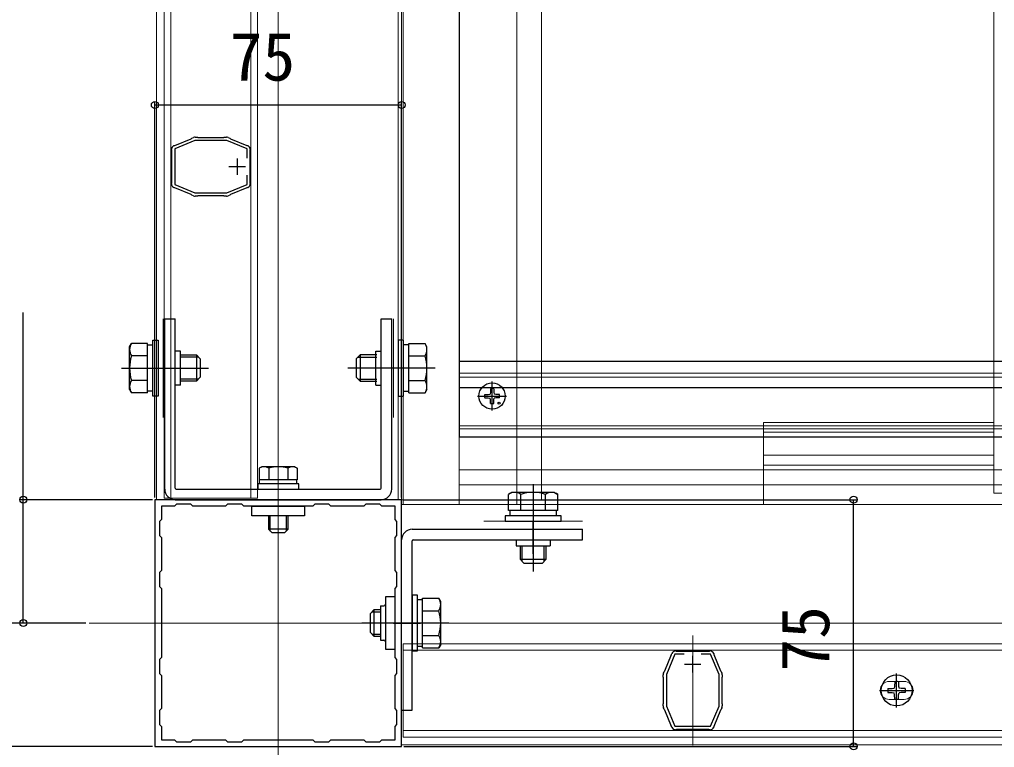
# Model space of a CAD drawing. Units: millimetres, scale not verified. Extents: x -875 to 875, y -1305 to 1297.
# Drawn here: x -726.7 to -430.2, y -1084.6 to -863.2 of the extents above; entities that cross this region are included whole.
import ezdxf
from ezdxf.enums import TextEntityAlignment as Align

# ---------------------------------------------------------------- set-up
doc = ezdxf.new("R2010")
doc.units = ezdxf.units.MM
doc.header["$LTSCALE"] = 8
for name, color, linetype in [('0-2_YKK_11', 7, 'Continuous'), ('0-5_YKK_13', 4, 'Continuous'), ('0-6_YKK_D', 6, 'Continuous')]:
    doc.layers.add(name, color=color, linetype=linetype)
doc.layers.add('0-4_YKK_12', color=2, linetype='Continuous', lineweight=18)
doc.styles.add('ＭＳ ゴシック', font='')
doc.styles.get('ＭＳ ゴシック').set_extended_font_data('MS Gothic')

msp = doc.modelspace()

# ---------------------------------------------------------------- linework, layer by layer
at = {"layer": '0-2_YKK_11'}
for p, q in [((-660.494, -905.45), (-660.494, -910.45)), ((-662.994, -907.95), (-657.994, -907.95)), ((-522, -1061.7), (-522, -1056.7)), ((-524.5, -1059.2), (-519.5, -1059.2))]:
    msp.add_line(p, q, dxfattribs=at)
for points in [[(-679.712, -901.563), (-679.557, -901.547), (-679.42, -901.541), (-674.476, -899.462), (-674.373, -899.365), (-674.271, -899.267), (-673.794, -899.067)], [(-657.495, -905.36), (-657.495, -902.548), (-663.677, -899.95), (-673.313, -899.95), (-679.395, -902.506), (-679.395, -913.394), (-673.314, -915.95), (-663.677, -915.95), (-657.495, -913.352), (-657.495, -910.54)], [(-673.213, -898.95), (-672.695, -898.95), (-672.562, -899), (-672.43, -899.05), (-664.559, -899.05), (-664.427, -899), (-664.295, -898.95), (-663.777, -898.95)], [(-663.196, -899.067), (-662.719, -899.267), (-662.616, -899.365), (-662.514, -899.462), (-657.57, -901.541), (-657.433, -901.547), (-657.278, -901.562)], [(-680.395, -912.893), (-680.395, -903.007), (-680.442, -902.879), (-680.487, -902.73)], [(-656.502, -902.73), (-656.548, -902.879), (-656.595, -903.007), (-656.595, -912.893), (-656.548, -913.021), (-656.502, -913.17)], [(-680.487, -913.17), (-680.442, -913.022), (-680.395, -912.893)], [(-673.794, -916.833), (-674.271, -916.633), (-674.373, -916.535), (-674.476, -916.438), (-679.42, -914.359), (-679.557, -914.353), (-679.712, -914.338)], [(-657.278, -914.338), (-657.433, -914.353), (-657.57, -914.359), (-662.514, -916.438), (-662.616, -916.535), (-662.719, -916.633), (-663.196, -916.833)], [(-663.777, -916.95), (-664.295, -916.95), (-664.427, -916.9), (-664.559, -916.85), (-672.43, -916.85), (-672.562, -916.9), (-672.695, -916.95), (-673.213, -916.95)], [(-637.5, -1011.2), (-658.5, -1011.2), (-659.1, -1010.6), (-663.4, -1010.6), (-664, -1011.2), (-674, -1011.2), (-674.6, -1010.6), (-678.9, -1010.6), (-679.5, -1011.2), (-683.5, -1011.2), (-683.5, -1015.2), (-684.1, -1015.8), (-684.1, -1020.1), (-683.5, -1020.7), (-683.5, -1030.7), (-684.1, -1031.3), (-684.1, -1035.6), (-683.5, -1036.2), (-683.5, -1057.2), (-684.1, -1057.8), (-684.1, -1062.1), (-683.5, -1062.7), (-683.5, -1072.7), (-684.1, -1073.3), (-684.1, -1077.6), (-683.5, -1078.2), (-683.5, -1082.2), (-679.5, -1082.2), (-678.9, -1082.8), (-674.6, -1082.8), (-674, -1082.2), (-664, -1082.2), (-663.4, -1082.8), (-659.1, -1082.8), (-658.5, -1082.2), (-637.5, -1082.2), (-636.9, -1082.8), (-632.6, -1082.8), (-632, -1082.2), (-622, -1082.2)], [(-622, -1082.2), (-621.4, -1082.8), (-617.1, -1082.8), (-616.5, -1082.2), (-612.5, -1082.2), (-612.5, -1078.2), (-611.9, -1077.6), (-611.9, -1073.3), (-612.5, -1072.7), (-612.5, -1062.7), (-611.9, -1062.1), (-611.9, -1057.8), (-612.5, -1057.2), (-612.5, -1036.2), (-611.9, -1035.6), (-611.9, -1031.3), (-612.5, -1030.7), (-612.5, -1020.7), (-611.9, -1020.1), (-611.9, -1015.8), (-612.5, -1015.2), (-612.5, -1011.2), (-616.5, -1011.2), (-617.1, -1010.6), (-621.4, -1010.6), (-622, -1011.2), (-632, -1011.2), (-632.6, -1010.6), (-636.9, -1010.6), (-637.5, -1011.2)], [(-527.22, -1055.207), (-527.071, -1055.253), (-526.943, -1055.3), (-517.057, -1055.3), (-516.929, -1055.253), (-516.78, -1055.207)], [(-530.883, -1061.901), (-530.683, -1061.424), (-530.585, -1061.321), (-530.488, -1061.219), (-528.409, -1056.275), (-528.403, -1056.138), (-528.388, -1055.983)], [(-524.59, -1056.2), (-527.402, -1056.2), (-530, -1062.382), (-530, -1072.018), (-527.444, -1078.1), (-516.556, -1078.1), (-514, -1072.019), (-514, -1062.382), (-516.598, -1056.2), (-519.41, -1056.2)], [(-515.612, -1055.983), (-515.597, -1056.138), (-515.591, -1056.275), (-513.512, -1061.219), (-513.415, -1061.321), (-513.317, -1061.424), (-513.117, -1061.901)], [(-531, -1071.918), (-531, -1071.4), (-530.95, -1071.268), (-530.9, -1071.135), (-530.9, -1063.265), (-530.95, -1063.132), (-531, -1063), (-531, -1062.482)], [(-513, -1062.482), (-513, -1063), (-513.05, -1063.132), (-513.1, -1063.265), (-513.1, -1071.135), (-513.05, -1071.268), (-513, -1071.4), (-513, -1071.918)], [(-528.387, -1078.417), (-528.403, -1078.262), (-528.409, -1078.125), (-530.488, -1073.181), (-530.585, -1073.079), (-530.683, -1072.976), (-530.883, -1072.499)], [(-513.117, -1072.499), (-513.317, -1072.976), (-513.415, -1073.079), (-513.512, -1073.181), (-515.591, -1078.125), (-515.597, -1078.262), (-515.612, -1078.417)], [(-517.057, -1079.1), (-526.943, -1079.1), (-527.071, -1079.147), (-527.22, -1079.192)], [(-516.78, -1079.192), (-516.928, -1079.147), (-517.057, -1079.1)]]:
    msp.add_lwpolyline(points, dxfattribs=at)
msp.add_lwpolyline([(-610.5, -1009.2), (-685.5, -1009.2), (-685.5, -1084.2), (-610.5, -1084.2)], close=True, dxfattribs=at)
for centre, start, end in [((-673.213, -900.45), 89.99998, 112.78771), ((-663.777, -900.45), 67.21234, 90.00008), ((-678.995, -902.88), 118.55565, 174.26079), ((-657.995, -902.88), 5.73914, 61.44347), ((-678.995, -913.02), 185.73925, 241.44438), ((-657.995, -913.02), 298.55592, 354.26083), ((-673.213, -915.45), 247.21255, 270.00006), ((-663.777, -915.45), 270, 292.78773), ((-527.07, -1056.7), 95.73914, 151.44347), ((-516.93, -1056.7), 28.55592, 84.26083), ((-529.5, -1062.482), 157.21234, 180.00008), ((-514.5, -1062.482), 360, 22.78773), ((-529.5, -1071.918), 179.99998, 202.78771), ((-514.5, -1071.918), 337.21255, 0.00006), ((-527.07, -1077.7), 208.55565, 264.26079), ((-516.93, -1077.7), 275.73925, 331.44438)]:
    msp.add_arc(centre, 1.5, start, end, dxfattribs=at)
at = {"layer": '0-4_YKK_12'}
for p, q in [((-648, -309.7), (-648, -1104.2)), ((-685, -446.7), (-685, -1009.2)), ((-611.5, -446.7), (-611.5, -1009.2)), ((-610.5, -446.7), (-610.5, -1009.2)), ((-610, -447.2), (-610, -1010.7)), ((-575.5, -447.2), (-575.5, -1010.7)), ((-568, -446.7), (-568, -1009.2)), ((-430.5, -1007.2), (-430.5, -455.2)), ((-683, -954.2), (-683, -984.2)), ((-613, -954.2), (-613, -984.2)), ((-28, -970.7), (-593, -970.7)), ((-593, -1010.7), (-593, -970.7)), ((-28, -972), (-593, -972)), ((-28, -986.7), (-593, -986.7)), ((-500.5, -1010.7), (-500.5, -985.7)), ((-430.5, -985.7), (-500.5, -985.7)), ((-28, -987.7), (-593, -987.7)), ((-430.5, -988.7), (-500.5, -988.7)), ((-430.5, -995.7), (-500.5, -995.7)), ((-430.5, -998.7), (-500.5, -998.7)), ((-430.5, -1007.2), (-365.5, -1007.2)), ((-28, -1010.7), (-610.5, -1010.7)), ((-610.5, -1083.7), (-610.5, -1010.7)), ((-555.5, -1015.7), (-585.5, -1015.7)), ((-555.5, -1018.2), (-585.5, -1018.2)), ((-705.5, -1046.7), (409.5, -1046.7)), ((-522, -1050.5), (-522, -1083.9)), ((-462.25, -1064.445), (-457.75, -1064.445)), ((-462.25, -1069.945), (-457.75, -1069.945)), ((-28, -1083.7), (-610.5, -1083.7))]:
    msp.add_line(p, q, dxfattribs=at)
at = {"layer": '0-4_YKK_12', "color": 3}
for p, q in [((-682.695, -447.2), (-682.695, -1008.7)), ((-680.695, -447.2), (-680.695, -1008.7)), ((-656.295, -447.2), (-656.295, -1008.7)), ((-654.295, -447.2), (-654.295, -1008.7)), ((-654.295, -1008.7), (-682.695, -1008.7)), ((-610, -1053), (-610, -1081.4)), ((-610, -1053), (-165.997, -1053)), ((-610, -1055), (-165.787, -1055)), ((-610, -1079.4), (-163.5, -1079.4)), ((-610, -1081.4), (-163.5, -1081.4))]:
    msp.add_line(p, q, dxfattribs=at)
at = {"layer": '0-4_YKK_12'}
for points in [[(-28, -1000.162), (-575.5, -1000.162), (-593, -1000.162)], [(-28, -1004.7), (-575.5, -1004.7), (-593, -1004.7)], [(-685, -1009.2), (-610.5, -1009.2), (-568, -1009.2)]]:
    msp.add_lwpolyline(points, dxfattribs=at)
for centre, start, end in [((-462.25, -1067.195), 90, 270), ((-457.75, -1067.195), 270, 90)]:
    msp.add_arc(centre, 2.75, start, end, dxfattribs=at)
at = {"layer": '0-5_YKK_13'}
for p, q in [((-593, -446.699), (-593, -990.2)), ((-682.5, -954.2), (-679.3, -954.2)), ((-682.5, -1006), (-682.5, -954.2)), ((-679.3, -1005.7), (-679.3, -954.2)), ((-616.7, -954.2), (-613.5, -954.2)), ((-616.7, -1005.7), (-616.7, -954.2)), ((-613.5, -1006), (-613.5, -954.2)), ((-693.2, -962.7), (-692.619, -961.694)), ((-693.2, -975.7), (-693.2, -962.7)), ((-687.7, -961.694), (-692.619, -961.694)), ((-687.7, -976.706), (-687.7, -961.694)), ((-687.7, -962.15), (-686.1, -962.15)), ((-608.3, -962.15), (-609.9, -962.15)), ((-608.3, -961.694), (-603.381, -961.694)), ((-608.3, -976.706), (-608.3, -961.694)), ((-602.8, -962.7), (-603.381, -961.694)), ((-602.8, -975.7), (-602.8, -962.7)), ((-687.7, -965.447), (-692.619, -965.447)), ((-687.7, -973.2), (-687.7, -965.2)), ((-677.7, -964), (-679.3, -964)), ((-677.7, -974.4), (-677.7, -964)), ((-677.7, -965.2), (-672.9, -965.2)), ((-672.252, -965.848), (-677.7, -965.848)), ((-672.9, -965.2), (-672.9, -973.2)), ((-671.7, -966.4), (-672.9, -965.2)), ((-624.3, -966.4), (-623.1, -965.2)), ((-623.748, -965.848), (-618.05, -965.848)), ((-618.05, -965.2), (-623.1, -965.2)), ((-623.1, -965.2), (-623.1, -973.2)), ((-618.3, -974.4), (-618.3, -964)), ((-618.3, -964), (-616.7, -964)), ((-608.3, -973.2), (-608.3, -965.2)), ((-608.3, -965.447), (-603.381, -965.447)), ((-695.7, -969.2), (-669.2, -969.2)), ((-671.7, -966.4), (-671.7, -972)), ((-600.3, -969.2), (-626.8, -969.2)), ((-624.3, -966.4), (-624.3, -972)), ((-671.7, -972), (-672.9, -973.2)), ((-624.3, -972), (-623.1, -973.2)), ((-687.7, -972.953), (-692.619, -972.953)), ((-677.7, -974.4), (-679.3, -974.4)), ((-672.252, -972.552), (-677.7, -972.552)), ((-672.9, -973.2), (-677.7, -973.2)), ((-623.748, -972.552), (-618.05, -972.552)), ((-623.1, -973.2), (-618.05, -973.2)), ((-618.3, -974.4), (-616.7, -974.4)), ((-608.3, -972.953), (-603.381, -972.953)), ((-583, -982.1), (-583, -973.3)), ((-693.2, -975.7), (-692.619, -976.706)), ((-687.7, -976.706), (-692.619, -976.706)), ((-686.1, -976.25), (-687.7, -976.25)), ((-609.9, -976.25), (-608.3, -976.25)), ((-608.3, -976.706), (-603.381, -976.706)), ((-602.8, -975.7), (-603.381, -976.706)), ((-587.4, -977.7), (-578.6, -977.7)), ((-585.245, -977.2), (-584.137, -977.181)), ((-584.137, -977.181), (-583.62, -977.08)), ((-583.519, -976.563), (-583.62, -977.08)), ((-583.5, -975.455), (-583.519, -976.563)), ((-582.5, -975.455), (-582.481, -976.563)), ((-582.481, -976.563), (-582.38, -977.08)), ((-581.863, -977.181), (-582.38, -977.08)), ((-580.755, -977.2), (-581.863, -977.181)), ((-585.245, -978.2), (-584.137, -978.219)), ((-584.137, -978.219), (-583.62, -978.32)), ((-583.519, -978.837), (-583.62, -978.32)), ((-583.5, -979.945), (-583.519, -978.837)), ((-582.5, -979.945), (-582.481, -978.837)), ((-582.481, -978.837), (-582.38, -978.32)), ((-581.863, -978.219), (-582.38, -978.32)), ((-580.755, -978.2), (-581.863, -978.219)), ((-653, -999.2), (-653.774, -999.647)), ((-653.774, -999.647), (-653.774, -1003.2)), ((-643, -999.2), (-653, -999.2)), ((-650.887, -999.647), (-650.887, -1003.2)), ((-645.113, -999.647), (-645.113, -1003.2)), ((-643, -999.2), (-642.227, -999.647)), ((-642.227, -999.647), (-642.227, -1003.2)), ((-642.227, -1003.2), (-653.774, -1003.2)), ((-653.7, -1004.4), (-653.7, -1003.2)), ((-642.3, -1004.4), (-642.3, -1003.2)), ((-570.5, -1004.5), (-570.5, -1031)), ((-679, -1006), (-617, -1006)), ((-577, -1007), (-578.006, -1007.581)), ((-578.006, -1012.5), (-578.006, -1007.581)), ((-564, -1007), (-577, -1007)), ((-574.253, -1012.5), (-574.253, -1007.581)), ((-566.747, -1012.5), (-566.747, -1007.581)), ((-564, -1007), (-562.994, -1007.581)), ((-562.994, -1012.5), (-562.994, -1007.581)), ((-679.3, -1009.2), (-616.7, -1009.2)), ((-562.994, -1012.5), (-578.006, -1012.5)), ((-577.55, -1012.5), (-577.55, -1014.1)), ((-566.5, -1012.5), (-574.5, -1012.5)), ((-563.45, -1014.1), (-563.45, -1012.5)), ((-651, -1014.1), (-651, -1018.2)), ((-650.46, -1018.74), (-650.46, -1014.1)), ((-645.54, -1018.74), (-645.54, -1014.1)), ((-645, -1018.2), (-645, -1014.1)), ((-570.5, -1025.7), (-570.5, -1015.7)), ((-645, -1018.2), (-651, -1018.2)), ((-651, -1018.2), (-650, -1019.2)), ((-650, -1019.2), (-646, -1019.2)), ((-645, -1018.2), (-646, -1019.2)), ((-607.3, -1018.2), (-555.5, -1018.2)), ((-555.5, -1021.4), (-555.5, -1018.2)), ((-610.5, -1073.2), (-610.5, -1021.4)), ((-607.3, -1073.2), (-607.3, -1021.7)), ((-607, -1021.4), (-555.5, -1021.4)), ((-565.3, -1021.4), (-565.3, -1023.2)), ((-574.5, -1023.2), (-574.5, -1027.3)), ((-573.852, -1027.948), (-573.852, -1023.2)), ((-567.148, -1027.948), (-567.148, -1023.2)), ((-566.5, -1027.3), (-566.5, -1023.2)), ((-574.5, -1027.3), (-566.5, -1027.3)), ((-573.3, -1028.5), (-574.5, -1027.3)), ((-573.3, -1028.5), (-567.7, -1028.5)), ((-567.7, -1028.5), (-566.5, -1027.3)), ((-604.1, -1039.65), (-605.7, -1039.65)), ((-604.1, -1039.194), (-599.181, -1039.194)), ((-604.1, -1054.206), (-604.1, -1039.194)), ((-598.6, -1040.2), (-599.181, -1039.194)), ((-598.6, -1053.2), (-598.6, -1040.2)), ((-620.1, -1043.9), (-618.9, -1042.7)), ((-619.548, -1043.348), (-616.9, -1043.348)), ((-616.9, -1042.7), (-618.9, -1042.7)), ((-618.9, -1042.7), (-618.9, -1050.7)), ((-616.9, -1041.5), (-616.9, -1051.9)), ((-616.9, -1041.5), (-615.9, -1041.5)), ((-604.1, -1050.7), (-604.1, -1042.7)), ((-604.1, -1042.947), (-599.181, -1042.947)), ((-620.1, -1043.9), (-620.1, -1049.5)), ((-596.1, -1046.7), (-622.6, -1046.7)), ((-613, -1046.7), (-604.8, -1046.7)), ((-620.1, -1049.5), (-618.9, -1050.7)), ((-619.548, -1050.052), (-616.9, -1050.052)), ((-618.9, -1050.7), (-616.9, -1050.7)), ((-616.9, -1051.9), (-615.9, -1051.9)), ((-604.1, -1050.453), (-599.181, -1050.453)), ((-605.7, -1053.75), (-604.1, -1053.75)), ((-604.1, -1054.206), (-599.181, -1054.206)), ((-598.6, -1053.2), (-599.181, -1054.206)), ((-460, -1072.374), (-460, -1062.016)), ((-462.642, -1066.606), (-461.338, -1066.584)), ((-461.338, -1066.584), (-460.73, -1066.465)), ((-460.611, -1065.856), (-460.73, -1066.465)), ((-460.589, -1064.552), (-460.611, -1065.856)), ((-459.411, -1064.552), (-459.389, -1065.856)), ((-459.389, -1065.856), (-459.27, -1066.465)), ((-458.662, -1066.584), (-459.27, -1066.465)), ((-457.358, -1066.606), (-458.662, -1066.584)), ((-465.179, -1067.195), (-454.821, -1067.195)), ((-462.642, -1067.783), (-461.338, -1067.806)), ((-461.338, -1067.806), (-460.73, -1067.924)), ((-460.611, -1068.533), (-460.73, -1067.924)), ((-460.589, -1069.837), (-460.611, -1068.533)), ((-459.411, -1069.837), (-459.389, -1068.533)), ((-459.389, -1068.533), (-459.27, -1067.924)), ((-458.662, -1067.806), (-459.27, -1067.924)), ((-457.358, -1067.783), (-458.662, -1067.806)), ((-610.5, -1073.2), (-607.3, -1073.2))]:
    msp.add_line(p, q, dxfattribs=at)
for points in [[(-684.5, -960.7), (-684.5, -977.7), (-686.1, -977.7), (-686.1, -960.7)], [(-611.5, -960.7), (-611.5, -977.7), (-609.9, -977.7), (-609.9, -960.7)], [(-654.25, -1006), (-641.75, -1006), (-641.75, -1004.4), (-654.25, -1004.4)], [(-656, -1011.2), (-640, -1011.2), (-640, -1014.1), (-656, -1014.1)], [(-579, -1015.7), (-562, -1015.7), (-562, -1014.1), (-579, -1014.1)], [(-612.5, -1054.7), (-612.5, -1038.7), (-615.4, -1038.7), (-615.4, -1054.7)], [(-607.3, -1038.2), (-607.3, -1055.2), (-605.7, -1055.2), (-605.7, -1038.2)]]:
    msp.add_lwpolyline(points, close=True, dxfattribs=at)
for points in [[(-28, -967.2), (-575.5, -967.2), (-593, -967.2)], [(-28, -975.2), (-575.5, -975.2), (-593, -975.2)], [(-28, -990.2), (-575.5, -990.2), (-593, -990.2)], [(-575.7, -1021.4), (-575.7, -1023.2), (-565.3, -1023.2)]]:
    msp.add_lwpolyline(points, dxfattribs=at)
for centre, radius in [((-583, -977.7), 4), ((-580.879, -979.821), 0.3), ((-460, -1067.195), 4.708)]:
    msp.add_circle(centre, radius, dxfattribs=at)
for centre, radius, start, end in [((-689.877, -963.571), 3.323, 145.61575, 214.38425), ((-606.123, -963.571), 3.323, 325.61575, 34.38425), ((-680.781, -969.2), 12.419, 162.41205, 197.58795), ((-615.219, -969.2), 12.419, 342.41205, 17.58795), ((-689.877, -974.829), 3.323, 145.61575, 214.38425), ((-606.123, -974.829), 3.323, 325.61575, 34.38425), ((-583, -977.7), 2.3, 167.44414, 192.55586), ((-583, -977.7), 2.3, 77.44414, 102.55586), ((-583, -977.7), 2.3, 347.44414, 12.55586), ((-583, -977.7), 2.3, 257.44414, 282.55586), ((-652.33, -1001.756), 2.556, 55.61708, 124.38292), ((-648, -1008.754), 9.554, 72.41276, 107.58724), ((-643.67, -1001.756), 2.556, 55.61708, 124.38292), ((-679.3, -1006), 3.2, 180, 270), ((-679, -1005.7), 0.3, 180, 270), ((-617, -1005.7), 0.3, 270, 0), ((-616.7, -1006), 3.2, 270, 0), ((-576.129, -1010.323), 3.323, 55.61575, 124.38425), ((-570.5, -1019.419), 12.419, 72.41205, 107.58795), ((-564.871, -1010.323), 3.323, 55.61575, 124.38425), ((-607.3, -1021.4), 3.2, 90, 180), ((-607, -1021.7), 0.3, 90, 180), ((-601.923, -1041.071), 3.323, 325.61575, 34.38425), ((-615.9, -1041), 0.5, 270, 0), ((-611.019, -1046.7), 12.419, 342.41205, 17.58795), ((-615.9, -1052.4), 0.5, 0, 90), ((-601.923, -1052.329), 3.323, 325.61575, 34.38425), ((-460, -1067.195), 2.707, 167.44414, 192.55586), ((-460, -1067.195), 2.707, 77.44414, 102.55586), ((-460, -1067.195), 2.707, 347.44414, 12.55586), ((-460, -1067.195), 2.707, 257.44414, 282.55586)]:
    msp.add_arc(centre, radius, start, end, dxfattribs=at)
at = {"layer": '0-6_YKK_D'}
for p, q in [((-685.5, -1008.5), (-685.5, -888.2)), ((-685.5, -889.2), (-610.5, -889.2)), ((-610.5, -1008.5), (-610.5, -888.2)), ((-686.2, -1009.2), (-726.5, -1009.2)), ((-609.8, -1009.2), (-472.1, -1009.2)), ((-473.1, -1084.2), (-473.1, -1009.2)), ((-706.5, -1046.7), (-766.5, -1046.7)), ((-706.5, -1046.7), (-766.5, -1046.7)), ((-706.5, -1046.7), (-726.5, -1046.7)), ((-686.2, -1084.2), (-766.5, -1084.2)), ((-609.8, -1084.2), (-472.1, -1084.2))]:
    msp.add_line(p, q, dxfattribs=at)
msp.add_lwpolyline([(-725.5, -1046.7), (-725.5, -1009.2), (-725.5, -952.309)], dxfattribs=at)
for centre in [(-685.5, -889.2), (-610.5, -889.2), (-725.5, -1009.2), (-473.1, -1009.2), (-725.5, -1046.7), (-473.1, -1084.2)]:
    msp.add_circle(centre, 1.075, dxfattribs=at)

# ---------------------------------------------------------------- texts
at = {"layer": '0-6_YKK_D', "style": 'ＭＳ ゴシック'}
msp.add_text('75', height=14.66, dxfattribs=at).set_placement((-662.773, -886.2), align=Align.BOTTOM_LEFT)
msp.add_text('75', height=14.66, rotation=90, dxfattribs=at).set_placement((-476.1, -1061.473), align=Align.BOTTOM_LEFT)

doc.saveas('drawing.dxf')
